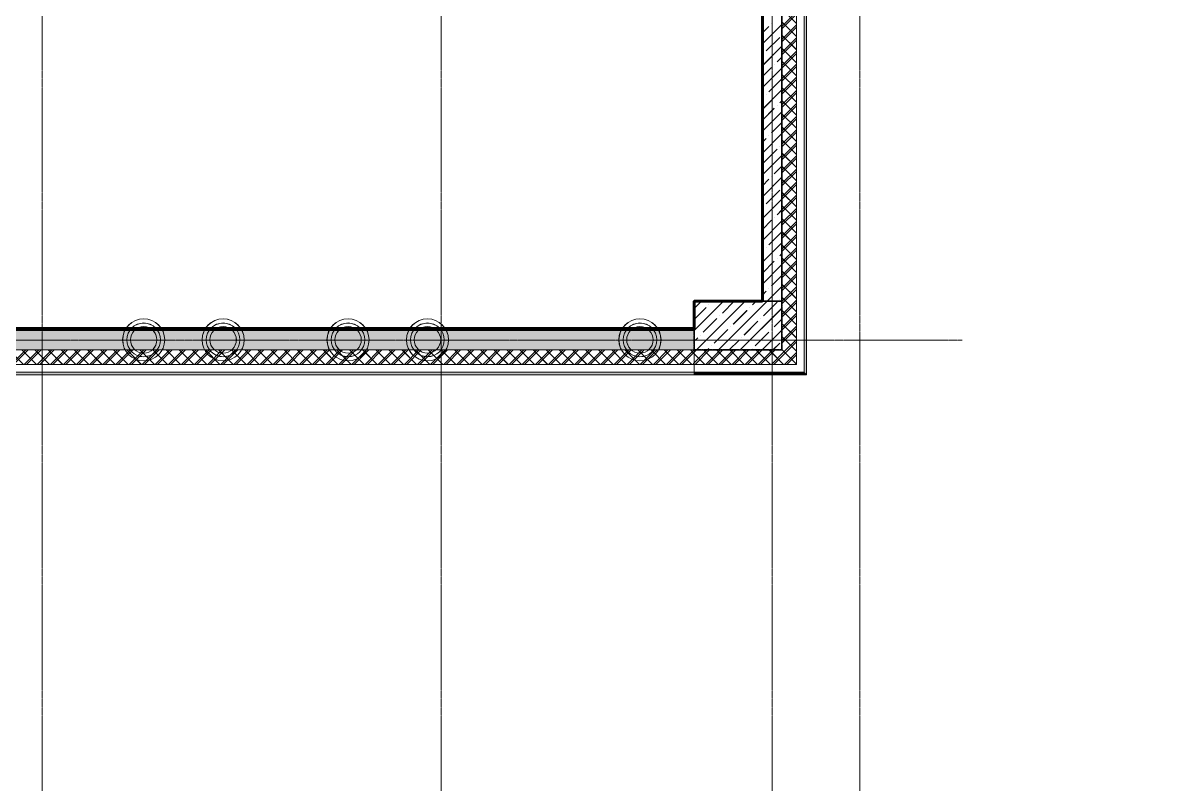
# Model space of a CAD drawing. Header units: millimetres. Extents: x 470010 to 1231400, y -134005 to 421770.
# Drawn here: x 692774 to 704503, y -84675 to -76850 of the extents above; entities that cross this region are included whole.
import ezdxf
from ezdxf.enums import TextEntityAlignment as Align

# ---------------------------------------------------------------- set-up
doc = ezdxf.new("R2010")
doc.units = ezdxf.units.MM
for name, pattern in [('CENTER2', [28.575, 19.05, -3.175, 3.175, -3.175]), ('DASHED', [19.05, 12.7, -6.35]), ('HIDDEN2', [4.7625, 3.175, -1.5875])]:
    doc.linetypes.add(name, pattern=pattern)
doc.layers.get('Defpoints').update_dxf_attribs({"color": 140})
for name, color, linetype, lineweight in [('0) шп потолок', 3, 'Continuous', 60), ('АР_Колонны', 70, 'Continuous', 30), ('АР_Стены ЖБ', 7, 'Continuous', 35), ('АР_Стены ПЕНОблок', 52, 'Continuous', 20), ('АР_Тонкая', 254, 'Continuous', 5), ('АР_Утеплитель', 31, 'Continuous', 0), ('АР_Штриховка', 8, 'Continuous', 0)]:
    doc.layers.add(name, color=color, linetype=linetype, lineweight=lineweight)
doc.layers.add('АР_Делит', color=120, linetype='Continuous', lineweight=0, plot=False)
doc.layers.add('РД_Оси_100', color=7, linetype='Continuous', lineweight=0, true_color=0x525252)
doc.styles.add('style1', font='ARIALN.TTF')
pattern_1 = [(45, (-63444.08, -115658.25), (-67.35192, 67.35192), []), (135, (-63444.08, -115658.25), (-67.35192, -67.35192), [])]

# ---------------------------------------------------------------- blocks, each defined once
blk = doc.blocks.new('СОШ_2200_АР_ОСИ_М100_28.05.24')
at = {"layer": 'АР_Делит', "color": 251, "linetype": 'DASHED', "true_color": 0x636466}
blk.add_lwpolyline([(114955, 135155), (114955, -355), (93595.036, -355), (93595.036, 13855), (94145, 13855), (94145, 68320), (66055, 68320), (66055, 13857.73), (83455, 13857.73), (83455, -355), (45245, -355), (45245, 13145), (44695, 13145), (44695, 26755), (45245, 26755), (45245, 68320), (20455, 68320), (20455, 26755), (27955, 26755), (27955, 13145), (-355, 13145), (-355, 100855)], dxfattribs=at)
at = {"layer": 'РД_Оси_100', "color": 251, "linetype": 'CENTER2', "true_color": 0x636466}
for p, q in [((20100, -6155), (20100, 139938.679)), ((24200, -6155), (24200, 139938.679)), ((27600, -6155), (27600, 139938.679)), ((-5954.958, 13500), (29555, 13500))]:
    blk.add_line(p, q, dxfattribs=at)
blk.add_lwpolyline([(28500, -6155), (28500, 139938.679)], dxfattribs=at)
blk = doc.blocks.new('A$C9108343f')
at = {"layer": 'АР_Штриховка', "linetype": 'Continuous', "lineweight": 0, "true_color": 0x000000}
h = blk.add_hatch(dxfattribs=at)
h.set_pattern_fill('ANSI37', color=18, scale=30, angle=-360, style=0)
h.set_pattern_definition([(45, (-63444.08, -115658.25), (-67.35192, 67.35192), []), (135, (-63444.08, -115658.25), (-67.35192, -67.35192), [])])
h.paths.add_polyline_path([(35005, 32755), (34855, 32755), (34855, 20155), (35005, 20005)], flags=0)
h = blk.add_hatch(dxfattribs=at)
h.set_pattern_fill('_U', color=18, angle=-360, style=0, pattern_type=0)
h.set_pattern_definition([(7e-12, (-63444.0831, -115658.2497), (4e-17, 1), [])])
h.paths.add_polyline_path([(35110, 32755), (35085, 32755), (35085, 19925), (35110, 19900)], flags=0)
h = blk.add_hatch(dxfattribs=at)
h.set_pattern_fill('AR-CONC', color=18, angle=-360, style=0)
h.set_pattern_definition([(50, (-63444.08, -115658.25), (182.18467, -15.93909), [19.05, -209.55]), (355, (-63444.08, -115658.25), (-35.24342, 191.05685), [15.24, -167.64058]), (100.45144, (-63428.9, -115659.58), (146.94125, 175.11775), [16.19, -178.09024]), (46.1842, (-63444.08, -115607.45), (271.07904, -42.04233), [28.575, -314.325]), (96.63556, (-63421.5, -115610.95), (237.40413, 247.42612), [24.28502, -267.1356]), (351.18415, (-63444.08, -115607.45), (237.40413, 247.42612), [22.85997, -251.45973]), (21, (-63418.68, -115620.15), (151.61439, -102.2652), [19.05, -209.55]), (326, (-63418.68, -115620.15), (61.80203, 184.18797), [15.24, -167.64]), (71.45145, (-63406.05, -115628.67), (213.41642, 81.92277), [16.19, -178.08994]), (37.5, (-63444.08, -115658.25), (3.088603, 84.55504), [0, -165.608, 0, -170.18, 0, -168.275]), (7.5, (-63444.08, -115658.25), (66.819663, 100.180575), [0, -97.028, 0, -161.798, 0, -64.135]), (327.5, (-63500.725, -115658.25), (135.590595, -5.728744), [0, -63.5, 0, -198.12, 0, -262.89]), (317.5, (-63526.13, -115658.25), (148.12918, 25.42649), [0, -82.55, 0, -131.572, 0, -186.69])])
h.paths.add_polyline_path([(33955, 20155), (33955, 20355), (15055, 20355), (15055, 20155)], flags=0)
h = blk.add_hatch(dxfattribs=at)
h.set_pattern_fill('ANSI37', color=18, scale=30, angle=-360, style=0)
h.set_pattern_definition(pattern_1)
h.paths.add_polyline_path([(33955, 20005), (33955, 20155), (15055, 20155), (15055, 20005)], flags=0)
h = blk.add_hatch(dxfattribs=at)
h.set_pattern_fill('ANSI37', color=18, scale=30, angle=360, style=0)
h.set_pattern_definition(pattern_1)
h.paths.add_polyline_path([(35005, 20005), (34855, 20155), (33955, 20155), (33955, 20005)], flags=0)
h = blk.add_hatch(dxfattribs=at)
h.set_pattern_fill('_U', color=18, angle=-360, style=0, pattern_type=0)
h.set_pattern_definition([(360, (-63444.0831, -115658.2497), (0, 1), [])])
h.paths.add_polyline_path([(33955, 19900), (33955, 19925), (15055, 19925), (15055, 19900)], flags=0)
h = blk.add_hatch(dxfattribs=at)
h.set_pattern_fill('_U', color=18, angle=360, style=0, pattern_type=0)
h.set_pattern_definition([(360, (-63444.0831, -115658.2497), (0, 1), [])])
h.paths.add_polyline_path([(35110, 19900), (35085, 19925), (33955, 19925), (33955, 19900)], flags=0)
at = {"layer": '0) шп потолок'}
for points in [[(34215, 27955), (24855, 27955), (24855, 20375), (33955, 20375)], [(34655, 20655), (34655, 26935)], [(33955, 20375), (33955, 20655), (34655, 20655)]]:
    blk.add_lwpolyline(points, dxfattribs=at)
at = {"layer": 'АР_Делит', "color": 18, "true_color": 0x000000}
for centre, radius in [((28297, 20258), 216), ((28297, 20258), 173), ((29113, 20258), 216), ((29113, 20258), 173), ((30397, 20258), 216), ((30397, 20258), 173), ((31213, 20258), 216), ((31213, 20258), 173), ((33397, 20258), 216), ((33397, 20258), 173), ((28297, 20258), 136), ((29113, 20258), 136), ((30397, 20258), 136), ((31213, 20258), 136), ((33397, 20258), 136)]:
    blk.add_circle(centre, radius, dxfattribs=at)
at = {"layer": 'АР_Колонны', "color": 18, "linetype": 'HIDDEN2', "lineweight": 25, "true_color": 0x000000}
for p, q in [((33955, 20655), (34855, 20655)), ((33955, 20155), (33955, 20655)), ((34855, 20655), (34855, 20155)), ((34855, 20155), (33955, 20155))]:
    blk.add_line(p, q, dxfattribs=at)
at = {"layer": 'АР_Колонны', "color": 18, "linetype": 'Continuous', "lineweight": 15, "true_color": 0x000000}
for p, q in [((33955, 20655), (33955, 20155)), ((34855, 20655), (33955, 20655)), ((34855, 20655), (33955, 20655)), ((33955, 20655), (33955, 20155)), ((34855, 20155), (34855, 20655)), ((34855, 20155), (34855, 20655)), ((33955, 20155), (34855, 20155)), ((33955, 20155), (34855, 20155))]:
    blk.add_line(p, q, dxfattribs=at)
at = {"layer": 'АР_Стены ЖБ', "color": 18, "linetype": 'Continuous', "lineweight": 35, "true_color": 0x000000}
for p, q in [((34655, 27955), (34655, 20655)), ((34855, 20655), (34855, 27955)), ((34655, 20655), (34855, 20655))]:
    blk.add_line(p, q, dxfattribs=at)
at = {"layer": 'АР_Стены ЖБ', "color": 18, "linetype": 'Continuous', "lineweight": 30, "true_color": 0x000000}
for p, q in [((34855, 20655), (33955, 20655)), ((33955, 20655), (33955, 20155)), ((34855, 20155), (34855, 20655)), ((33955, 20155), (34855, 20155))]:
    blk.add_line(p, q, dxfattribs=at)
at = {"layer": 'АР_Стены ПЕНОблок', "color": 18, "linetype": 'Continuous', "lineweight": 20, "true_color": 0x000000}
for p, q in [((33955, 20355), (15055, 20355)), ((33955, 20155), (33955, 20355)), ((15055, 20155), (33955, 20155))]:
    blk.add_line(p, q, dxfattribs=at)
at = {"layer": 'АР_Тонкая', "color": 18, "linetype": 'Continuous', "lineweight": 5, "true_color": 0x000000}
for p, q in [((35005, 32755), (35005, 20005)), ((35085, 19925), (35085, 32755)), ((35085, 32755), (35085, 19925)), ((35110, 19900), (35110, 32755)), ((33955, 20005), (15055, 20005)), ((33955, 19925), (33955, 20005)), ((35005, 20005), (33955, 20005)), ((33955, 20005), (33955, 19925)), ((15055, 19925), (33955, 19925)), ((33955, 19925), (15055, 19925)), ((15055, 19900), (33955, 19900)), ((33955, 19900), (33955, 19925)), ((33955, 19925), (35085, 19925)), ((35085, 19925), (33955, 19925)), ((33955, 19925), (33955, 19900)), ((33955, 19900), (35110, 19900))]:
    blk.add_line(p, q, dxfattribs=at)
at = {"layer": 'АР_Утеплитель', "color": 18, "linetype": 'Continuous', "lineweight": 0, "true_color": 0x000000}
for p, q in [((34855, 32755), (34855, 20155)), ((35005, 20005), (35005, 32755)), ((33955, 20155), (15055, 20155)), ((33955, 20005), (33955, 20155)), ((34855, 20155), (33955, 20155)), ((33955, 20155), (33955, 20005)), ((15055, 20005), (33955, 20005)), ((33955, 20005), (35005, 20005))]:
    blk.add_line(p, q, dxfattribs=at)
at = {"layer": 'АР_Штриховка', "color": 18, "linetype": 'Continuous', "lineweight": 5, "true_color": 0x000000}
for p, q in [((34655, 23301), (34855, 23501)), ((34655, 23413), (34721, 23480)), ((34749, 23508), (34749, 23508)), ((34693, 23227), (34834, 23367)), ((34655, 23076), (34855, 23276)), ((34665, 23199), (34665, 23199)), ((34806, 23115), (34855, 23164)), ((34655, 22964), (34749, 23059)), ((34655, 22852), (34855, 23052)), ((34777, 23087), (34777, 23087)), ((34721, 22806), (34855, 22940)), ((34655, 22627), (34855, 22827)), ((34693, 22778), (34693, 22778)), ((34655, 22740), (34665, 22750)), ((34655, 22515), (34777, 22638)), ((34806, 22666), (34806, 22666)), ((34834, 22694), (34855, 22715)), ((34655, 22403), (34855, 22603)), ((34749, 22385), (34855, 22491)), ((34655, 22178), (34855, 22378)), ((34655, 22291), (34693, 22329)), ((34721, 22357), (34721, 22357)), ((34665, 22076), (34806, 22217)), ((34834, 22245), (34834, 22245)), ((34655, 21954), (34855, 22154)), ((34749, 21936), (34749, 21936)), ((34777, 21964), (34855, 22042)), ((34655, 21729), (34855, 21929)), ((34655, 21842), (34721, 21908)), ((34655, 21505), (34855, 21705)), ((34693, 21655), (34834, 21796)), ((34665, 21627), (34665, 21627)), ((34806, 21543), (34855, 21593)), ((34655, 21393), (34749, 21487)), ((34655, 21280), (34855, 21480)), ((34777, 21515), (34777, 21515)), ((34721, 21235), (34855, 21368)), ((34655, 21056), (34855, 21256)), ((34655, 21168), (34665, 21178)), ((34693, 21206), (34693, 21206)), ((34834, 21122), (34855, 21144)), ((34655, 20944), (34777, 21066)), ((34655, 20831), (34855, 21031)), ((34806, 21094), (34806, 21094)), ((34749, 20814), (34855, 20919)), ((34703, 20655), (34855, 20807)), ((34721, 20786), (34721, 20786)), ((33955, 20580), (34030, 20655)), ((33955, 20356), (34254, 20655)), ((33979, 20155), (34479, 20655)), ((34132, 20645), (34142, 20655)), ((34203, 20155), (34703, 20655)), ((34244, 20533), (34366, 20655)), ((34553, 20617), (34591, 20655)), ((34655, 20719), (34693, 20757)), ((34665, 20505), (34806, 20645)), ((34834, 20673), (34834, 20673)), ((33955, 20468), (34076, 20589)), ((34104, 20617), (34104, 20617)), ((34357, 20421), (34497, 20561)), ((34428, 20155), (34855, 20582)), ((34525, 20589), (34525, 20589)), ((34048, 20337), (34188, 20477)), ((34216, 20505), (34216, 20505)), ((34469, 20308), (34609, 20449)), ((34637, 20477), (34637, 20477)), ((34777, 20393), (34855, 20470)), ((34020, 20308), (34020, 20308)), ((34160, 20224), (34300, 20365)), ((34328, 20393), (34328, 20393)), ((34581, 20196), (34721, 20337)), ((34652, 20155), (34855, 20358)), ((34749, 20365), (34749, 20365)), ((33955, 20244), (33992, 20280)), ((34132, 20196), (34132, 20196)), ((34315, 20155), (34413, 20252)), ((34441, 20280), (34441, 20280)), ((34764, 20155), (34834, 20224)), ((34091, 20155), (34104, 20168)), ((34553, 20168), (34553, 20168))]:
    blk.add_line(p, q, dxfattribs=at)
at = {"layer": 'РД_Оси_100'}
blk.add_blockref('СОШ_2200_АР_ОСИ_М100_28.05.24', (7155, 6755), dxfattribs=at)
at = {"layer": 'Defpoints', "color": 18, "true_color": 0x000000, "style": 'style1'}
for p in [(143949, 316089), (143975, 281640), (143890, 273245), (143840, 264277), (143968, 254892), (12252, 104178), (12383, 96023)]:
    blk.add_attdef('АР-ПОМЕЩЕНИЕ:НАИМЕНОВАНИЕ', text='', height=100, dxfattribs=at).set_placement(p, align=Align.MIDDLE)
at = {"layer": 'Defpoints', "color": 18, "true_color": 0x000000, "style": 'style1', "flags": 8}
for p in [(143951, 279099), (143848, 269251), (143875, 260094), (144050, 250825), (163419, 238153), (155897, 237966), (183037, 237966), (143343, 237876)]:
    blk.add_attdef('АР-ПОМЕЩЕНИЕ:НАИМЕНОВАНИЕ', text='', height=100, dxfattribs=at).set_placement(p, align=Align.MIDDLE)

msp = doc.modelspace()

# ---------------------------------------------------------------- hatches: boundary and pattern name
at = {"layer": 'АР_Штриховка', "linetype": 'Continuous', "lineweight": 0, "true_color": 0x000000}
h = msp.add_hatch(dxfattribs=at)
h.set_pattern_fill('ANSI37', color=18, scale=30, angle=-360, style=0)
h.set_pattern_definition([(45, (602274.53, -216024.49), (-67.35192, 67.35192), []), (135, (602274.53, -216024.49), (-67.35192, -67.35192), [])])
h.paths.add_polyline_path([(700723.57, -67611.242), (700573.57, -67611.242), (700573.57, -80211.242), (700723.57, -80361.242)], flags=0)
h = msp.add_hatch(dxfattribs=at)
h.set_pattern_fill('_U', color=18, angle=-360, style=0, pattern_type=0)
h.set_pattern_definition([(7e-12, (602274.5291, -216024.4918), (4e-17, 1), [])])
h.paths.add_polyline_path([(700828.57, -67611.242), (700803.57, -67611.242), (700803.57, -80441.242), (700828.57, -80466.242)], flags=0)
h = msp.add_hatch(dxfattribs=at)
h.set_pattern_fill('AR-CONC', color=18, angle=-360, style=0)
h.set_pattern_definition([(50, (602274.53, -216024.49), (182.18467, -15.93909), [19.05, -209.55]), (355, (602274.53, -216024.5), (-35.24342, 191.05685), [15.24, -167.64058]), (100.45144, (602289.71, -216025.82), (146.94125, 175.11775), [16.19, -178.09024]), (46.1842, (602274.53, -215973.7), (271.07904, -42.04233), [28.575, -314.325]), (96.63556, (602297.12, -215977.2), (237.40413, 247.42612), [24.28502, -267.1356]), (351.18415, (602274.53, -215973.7), (237.40413, 247.42612), [22.85997, -251.45973]), (21, (602299.93, -215986.39), (151.61439, -102.2652), [19.05, -209.55]), (326, (602299.93, -215986.4), (61.80203, 184.18797), [15.24, -167.64]), (71.45145, (602312.56, -215994.91), (213.41642, 81.92277), [16.19, -178.08994]), (37.5, (602274.53, -216024.49), (3.088603, 84.55504), [0, -165.608, 0, -170.18, 0, -168.275]), (7.5, (602274.53, -216024.49), (66.819663, 100.180575), [0, -97.028, 0, -161.798, 0, -64.135]), (327.5, (602217.89, -216024.49), (135.590595, -5.728744), [0, -63.5, 0, -198.12, 0, -262.89]), (317.5, (602192.49, -216024.49), (148.12918, 25.42649), [0, -82.55, 0, -131.572, 0, -186.69])])
h.paths.add_polyline_path([(699673.57, -80211.242), (699673.57, -80011.242), (680773.57, -80011.242), (680773.57, -80211.242)], flags=0)
h = msp.add_hatch(dxfattribs=at)
h.set_pattern_fill('ANSI37', color=18, scale=30, angle=-360, style=0)
h.set_pattern_definition([(45, (602274.53, -216024.49), (-67.35192, 67.35192), []), (135, (602274.53, -216024.49), (-67.35192, -67.35192), [])])
h.paths.add_polyline_path([(699673.57, -80361.242), (699673.57, -80211.242), (680773.57, -80211.242), (680773.57, -80361.242)], flags=0)
h = msp.add_hatch(dxfattribs=at)
h.set_pattern_fill('ANSI37', color=18, scale=30, angle=360, style=0)
h.set_pattern_definition([(45, (602274.53, -216024.49), (-67.35192, 67.35192), []), (135, (602274.53, -216024.49), (-67.35192, -67.35192), [])])
h.paths.add_polyline_path([(700723.57, -80361.242), (700573.57, -80211.242), (699673.57, -80211.242), (699673.57, -80361.242)], flags=0)
h = msp.add_hatch(dxfattribs=at)
h.set_pattern_fill('_U', color=18, angle=-360, style=0, pattern_type=0)
h.set_pattern_definition([(360, (602274.5291, -216024.4918), (0, 1), [])])
h.paths.add_polyline_path([(699673.57, -80466.242), (699673.57, -80441.242), (680773.57, -80441.242), (680773.57, -80466.242)], flags=0)
h = msp.add_hatch(dxfattribs=at)
h.set_pattern_fill('_U', color=18, angle=360, style=0, pattern_type=0)
h.set_pattern_definition([(360, (602274.5291, -216024.4918), (0, 1), [])])
h.paths.add_polyline_path([(700828.57, -80466.242), (700803.57, -80441.242), (699673.57, -80441.242), (699673.57, -80466.242)], flags=0)

# ---------------------------------------------------------------- linework, layer by layer
at = {"layer": '0) шп потолок'}
for points in [[(699933.57, -72411.242), (690573.57, -72411.242), (690573.57, -79991.242), (699673.57, -79991.242)], [(700373.57, -79711.242), (700373.57, -73431.242)], [(699673.57, -79991.242), (699673.57, -79711.242), (700373.57, -79711.242)]]:
    msp.add_lwpolyline(points, dxfattribs=at)
at = {"layer": 'АР_Делит', "color": 18, "true_color": 0x000000}
for centre, radius in [((694015.49, -80107.855), 216.336), ((694015.49, -80107.855), 173.036), ((694015.49, -80107.855), 136.212), ((694831.65, -80107.855), 216.336), ((694831.65, -80107.855), 173.036), ((694831.65, -80107.855), 136.212), ((696115.49, -80107.855), 216.336), ((696115.49, -80107.855), 173.036), ((696115.49, -80107.855), 136.212), ((696931.65, -80107.855), 216.336), ((696931.65, -80107.855), 173.036), ((696931.65, -80107.855), 136.212), ((699115.49, -80107.855), 216.336), ((699115.49, -80107.855), 173.036), ((699115.49, -80107.855), 136.212)]:
    msp.add_circle(centre, radius, dxfattribs=at)
at = {"layer": 'АР_Колонны', "color": 18, "linetype": 'HIDDEN2', "lineweight": 25, "true_color": 0x000000}
for p, q in [((699673.57, -79711.242), (700573.57, -79711.242)), ((699673.57, -80211.242), (699673.57, -79711.242)), ((700573.57, -79711.242), (700573.57, -80211.242)), ((700573.57, -80211.242), (699673.57, -80211.242))]:
    msp.add_line(p, q, dxfattribs=at)
at = {"layer": 'АР_Колонны', "color": 18, "linetype": 'Continuous', "lineweight": 15, "true_color": 0x000000}
for p, q in [((699673.57, -79711.242), (699673.57, -80211.242)), ((700573.57, -79711.242), (699673.57, -79711.242)), ((700573.57, -79711.242), (699673.57, -79711.242)), ((699673.57, -79711.242), (699673.57, -80211.242)), ((700573.57, -80211.242), (700573.57, -79711.242)), ((700573.57, -80211.242), (700573.57, -79711.242)), ((699673.57, -80211.242), (700573.57, -80211.242)), ((699673.57, -80211.242), (700573.57, -80211.242))]:
    msp.add_line(p, q, dxfattribs=at)
at = {"layer": 'АР_Стены ЖБ', "color": 18, "linetype": 'Continuous', "lineweight": 35, "true_color": 0x000000}
for p, q in [((700373.57, -72411.242), (700373.57, -79711.242)), ((700573.57, -79711.242), (700573.57, -72411.242)), ((700373.57, -79711.242), (700573.57, -79711.242))]:
    msp.add_line(p, q, dxfattribs=at)
at = {"layer": 'АР_Стены ЖБ', "color": 18, "linetype": 'Continuous', "lineweight": 30, "true_color": 0x000000}
for p, q in [((700573.57, -79711.242), (699673.57, -79711.242)), ((699673.57, -79711.242), (699673.57, -80211.242)), ((700573.57, -80211.242), (700573.57, -79711.242)), ((699673.57, -80211.242), (700573.57, -80211.242))]:
    msp.add_line(p, q, dxfattribs=at)
at = {"layer": 'АР_Стены ПЕНОблок', "color": 18, "linetype": 'Continuous', "lineweight": 20, "true_color": 0x000000}
for p, q in [((699673.57, -80011.242), (680773.57, -80011.242)), ((699673.57, -80211.242), (699673.57, -80011.242)), ((680773.57, -80211.242), (699673.57, -80211.242))]:
    msp.add_line(p, q, dxfattribs=at)
at = {"layer": 'АР_Тонкая', "color": 18, "linetype": 'Continuous', "lineweight": 5, "true_color": 0x000000}
for p, q in [((700723.57, -67611.242), (700723.57, -80361.242)), ((700803.57, -80441.242), (700803.57, -67611.242)), ((700803.57, -67611.242), (700803.57, -80441.242)), ((700828.57, -80466.242), (700828.57, -67611.242)), ((699673.57, -80361.242), (680773.57, -80361.242)), ((680773.57, -80441.242), (699673.57, -80441.242)), ((699673.57, -80441.242), (680773.57, -80441.242)), ((699673.57, -80441.242), (699673.57, -80361.242)), ((700723.57, -80361.242), (699673.57, -80361.242)), ((699673.57, -80361.242), (699673.57, -80441.242)), ((699673.57, -80466.242), (699673.57, -80441.242)), ((699673.57, -80441.242), (700803.57, -80441.242)), ((700803.57, -80441.242), (699673.57, -80441.242)), ((699673.57, -80441.242), (699673.57, -80466.242)), ((680773.57, -80466.242), (699673.57, -80466.242)), ((699673.57, -80466.242), (700828.57, -80466.242))]:
    msp.add_line(p, q, dxfattribs=at)
at = {"layer": 'АР_Утеплитель', "color": 18, "linetype": 'Continuous', "lineweight": 0, "true_color": 0x000000}
for p, q in [((700573.57, -67611.242), (700573.57, -80211.242)), ((700723.57, -80361.242), (700723.57, -67611.242)), ((699673.57, -80211.242), (680773.57, -80211.242)), ((699673.57, -80361.242), (699673.57, -80211.242)), ((700573.57, -80211.242), (699673.57, -80211.242)), ((699673.57, -80211.242), (699673.57, -80361.242)), ((680773.57, -80361.242), (699673.57, -80361.242)), ((699673.57, -80361.242), (700723.57, -80361.242))]:
    msp.add_line(p, q, dxfattribs=at)
at = {"layer": 'АР_Штриховка', "color": 18, "linetype": 'Continuous', "lineweight": 5, "true_color": 0x000000}
for p, q in [((700373.57, -77065.286), (700573.57, -76865.286)), ((700373.57, -76953.033), (700439.954, -76886.649)), ((700411.891, -77139.218), (700552.207, -76998.902)), ((700373.57, -77289.792), (700573.57, -77089.792)), ((700524.144, -77251.471), (700573.57, -77202.045)), ((700373.57, -77402.045), (700468.017, -77307.598)), ((700373.57, -77514.298), (700573.57, -77314.298)), ((700439.954, -77560.168), (700573.57, -77426.552)), ((700373.57, -77738.805), (700573.57, -77538.805)), ((700373.57, -77626.552), (700383.827, -77616.294)), ((700373.57, -77851.058), (700496.08, -77728.548)), ((700373.57, -77963.311), (700573.57, -77763.311)), ((700552.207, -77672.421), (700573.57, -77651.058)), ((700468.017, -77981.117), (700573.57, -77875.565)), ((700373.57, -78187.818), (700573.57, -77987.818)), ((700373.57, -78075.565), (700411.891, -78037.244)), ((700373.57, -78412.324), (700573.57, -78212.324)), ((700383.827, -78289.814), (700524.144, -78149.497)), ((700496.08, -78402.067), (700573.57, -78324.577)), ((700373.57, -78636.83), (700573.57, -78436.83)), ((700373.57, -78524.577), (700439.954, -78458.193)), ((700411.891, -78710.763), (700552.207, -78570.447)), ((700373.57, -78861.337), (700573.57, -78661.337)), ((700524.144, -78823.016), (700573.57, -78773.59)), ((700373.57, -78973.59), (700468.017, -78879.143)), ((700373.57, -79085.843), (700573.57, -78885.843)), ((700439.954, -79131.713), (700573.57, -78998.097)), ((700373.57, -79310.35), (700573.57, -79110.35)), ((700373.57, -79198.097), (700383.827, -79187.839)), ((700552.207, -79243.966), (700573.57, -79222.603)), ((700373.57, -79422.603), (700496.08, -79300.092)), ((700373.57, -79534.856), (700573.57, -79334.856)), ((700468.017, -79552.662), (700573.57, -79447.109)), ((700373.57, -79647.109), (700411.891, -79608.789)), ((700421.69, -79711.242), (700573.57, -79559.363)), ((699673.57, -79785.843), (699748.171, -79711.242)), ((699673.57, -80010.35), (699972.677, -79711.242)), ((699697.184, -80211.242), (700197.184, -79711.242)), ((699850.625, -79721.042), (699860.424, -79711.242)), ((699921.69, -80211.242), (700421.69, -79711.242)), ((699962.878, -79833.295), (700084.931, -79711.242)), ((700271.574, -79749.105), (700309.437, -79711.242)), ((700383.827, -79861.358), (700524.144, -79721.042)), ((699673.57, -79898.097), (699794.498, -79777.168)), ((700075.131, -79945.548), (700215.447, -79805.232)), ((700146.197, -80211.242), (700573.57, -79783.869)), ((699766.435, -80029.738), (699906.751, -79889.422)), ((700187.384, -80057.801), (700327.701, -79917.485)), ((700496.08, -79973.612), (700573.57, -79896.122)), ((699673.57, -80122.603), (699710.308, -80085.865)), ((699878.688, -80141.991), (700019.004, -80001.675)), ((700299.637, -80170.055), (700439.954, -80029.738)), ((700370.703, -80211.242), (700573.57, -80008.375)), ((699809.437, -80211.242), (699822.561, -80198.118)), ((700033.944, -80211.242), (700131.258, -80113.928)), ((700482.956, -80211.242), (700552.207, -80141.991))]:
    msp.add_line(p, q, dxfattribs=at)

# ---------------------------------------------------------------- block references
msp.add_blockref('A$C9108343f', (665718.612, -100366.242))
at = {"layer": 'РД_Оси_100'}
msp.add_blockref('СОШ_2200_АР_ОСИ_М100_28.05.24', (672873.57, -93611.242), dxfattribs=at)

doc.saveas('drawing.dxf')
